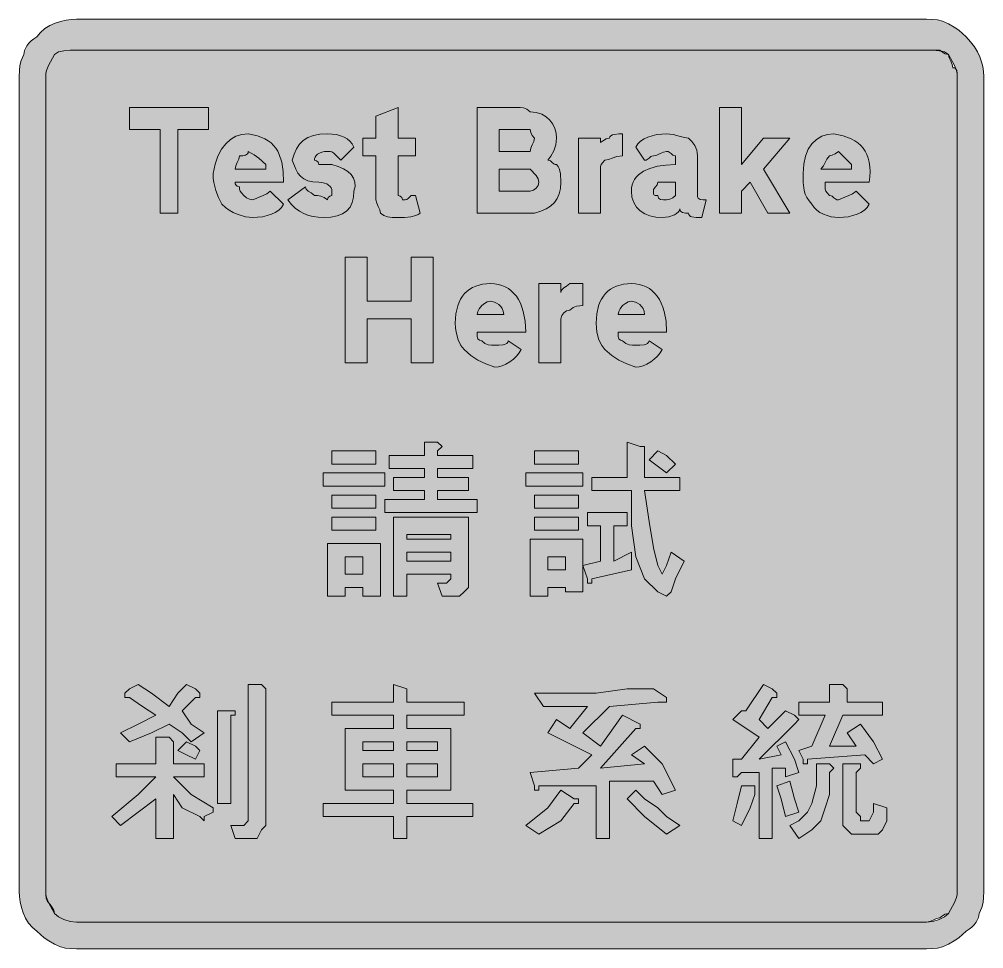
# Model space of a CAD drawing. Header units: metres. Extents: x 152 to 415, y 9 to 262.
import ezdxf

# ---------------------------------------------------------------- set-up
doc = ezdxf.new("R2010")
doc.units = ezdxf.units.M
doc.layers.add('FILL_BLACK_000000', color=7, linetype='Continuous', true_color=0x000000)
doc.layers.add('FILL_WHITE_FFFFFF', color=7, linetype='Continuous', true_color=0xffffff)

msp = doc.modelspace()

# ---------------------------------------------------------------- hatches: boundary and pattern name
at = {"layer": 'FILL_BLACK_000000', "true_color": 0x000000}
h = msp.add_hatch(color=7, dxfattribs=at)
h.dxf.hatch_style = 1
h.paths.add_polyline_path([(164.55, 9.03), (163.16, 9.39), (161.55, 10.08), (159.96, 10.98), (158.7, 11.88), (156.75, 13.68), (155.51, 14.69), (154.48, 15.87), (153.65, 17.2), (153, 18.63), (152.52, 20.11), (152.19, 21.61), (152.01, 23.08), (151.95, 24.48), (151.95, 246.48), (151.97, 248.09), (152.1, 249.48), (152.46, 250.87), (153.15, 252.48), (153.38, 253.57), (154.05, 254.88), (154.56, 255.55), (155.18, 256.19), (155.91, 256.78), (156.75, 257.28), (157.76, 258.52), (158.94, 259.55), (160.27, 260.38), (161.7, 261.03), (163.18, 261.51), (164.68, 261.84), (166.15, 262.02), (167.55, 262.08), (399.15, 262.08), (400.76, 262.06), (402.15, 261.93), (403.54, 261.57), (405.15, 260.88), (406.74, 259.98), (408, 259.08), (409.95, 257.28), (411.19, 255.93), (412.22, 254.58), (413.05, 253.23), (413.7, 251.88), (414.18, 250.53), (414.51, 249.18), (414.69, 247.83), (414.75, 246.48), (414.75, 24.48), (414.73, 22.87), (414.6, 21.48), (414.24, 20.09), (413.55, 18.48), (413.33, 17.39), (412.65, 16.08), (412.14, 15.41), (411.53, 14.77), (410.79, 14.18), (409.95, 13.68), (408, 11.88), (406.74, 10.98), (405.15, 10.08), (403.54, 9.39), (402.15, 9.03), (400.76, 8.9), (399.15, 8.88), (167.55, 8.88), (165.94, 8.9), (164.55, 9.03)])
h.paths.add_polyline_path([(400.93, 16.29), (402.6, 16.83), (404.04, 17.6), (405.15, 18.48), (406.8, 21.48), (407.34, 22.87), (407.5, 23.63), (407.55, 24.48), (407.55, 246.48), (407.5, 247.33), (407.34, 248.09), (406.8, 249.48), (405.15, 252.48), (404.65, 252.88), (404.04, 253.17), (402.6, 253.53), (400.93, 253.66), (399.15, 253.68), (167.55, 253.68), (165.77, 253.66), (164.1, 253.53), (162.66, 253.17), (162.05, 252.88), (161.55, 252.48), (159.9, 249.48), (159.36, 248.09), (159.2, 247.33), (159.15, 246.48), (159.15, 24.48), (159.2, 23.63), (159.36, 22.87), (159.9, 21.48), (161.55, 18.48), (162.66, 17.6), (164.1, 16.83), (165.77, 16.29), (167.55, 16.08), (399.15, 16.08), (400.93, 16.29)], flags=16)
h = msp.add_hatch(color=7, dxfattribs=at)
h.dxf.hatch_style = 1
h.paths.add_polyline_path([(195.15, 209.28), (190.35, 209.28), (190.35, 232.08), (181.95, 232.08), (181.95, 238.08), (203.55, 238.08), (203.55, 232.08), (195.15, 232.08), (195.15, 209.28)])
h = msp.add_hatch(color=7, dxfattribs=at)
h.dxf.hatch_style = 1
h.paths.add_polyline_path([(259.95, 229.68), (259.95, 224.88), (255.15, 224.88), (255.15, 215.28), (255.15, 214.08), (255.75, 213.93), (256.16, 213.57), (256.3, 213.28), (256.35, 212.88), (257.06, 212.9), (257.55, 213.03), (258.04, 213.39), (258.75, 214.08), (259.95, 214.08), (261.15, 209.28), (260.65, 208.88), (260.04, 208.59), (258.6, 208.23), (256.93, 208.1), (255.15, 208.08), (253.56, 208.1), (252.3, 208.23), (251.27, 208.59), (250.35, 209.28), (250.16, 210.18), (249.75, 211.08), (249.34, 211.98), (249.15, 212.88), (249.15, 224.88), (245.55, 224.88), (245.55, 229.68), (249.15, 229.68), (249.15, 235.68), (255.15, 238.08), (255.15, 229.68), (259.95, 229.68)])
h = msp.add_hatch(color=7, dxfattribs=at)
h.dxf.hatch_style = 1
h.paths.add_polyline_path([(288.45, 238.06), (289.35, 237.93), (290.25, 237.57), (291.15, 236.88), (292.84, 236.72), (294.3, 236.26), (295.54, 235.55), (296.55, 234.63), (297.34, 233.54), (297.9, 232.32), (298.24, 231.02), (298.35, 229.68), (298.14, 227.9), (297.6, 226.23), (296.83, 224.79), (295.95, 223.68), (296.35, 223.63), (296.66, 223.49), (297.15, 223.08), (297.64, 222.67), (297.95, 222.53), (298.35, 222.48), (298.75, 221.98), (299.04, 221.39), (299.4, 220.08), (299.55, 217.68), (299.44, 215.99), (299.1, 214.51), (298.54, 213.23), (297.75, 212.13), (296.74, 211.2), (295.5, 210.42), (294.04, 209.79), (292.35, 209.28), (291.15, 209.28), (289.95, 209.28), (288.75, 209.28), (276.75, 209.28), (276.75, 238.08), (287.55, 238.08), (288.45, 238.06)])
h.paths.add_polyline_path([(291.15, 232.08), (289.95, 232.08), (288.75, 232.08), (282.75, 232.08), (282.75, 226.08), (288.75, 226.08), (289.95, 226.08), (291.15, 226.08), (291.34, 226.98), (291.75, 227.88), (292.16, 228.78), (292.35, 229.68), (291.75, 230.43), (291.34, 231.2), (291.15, 232.08)], flags=16)
h.paths.add_polyline_path([(289.95, 215.28), (291.15, 215.28), (292.03, 215.49), (292.8, 216.03), (293.34, 216.8), (293.55, 217.68), (293.34, 218.58), (292.8, 219.48), (291.15, 221.28), (289.95, 221.28), (288.75, 221.28), (282.75, 221.28), (282.75, 215.28), (288.75, 215.28), (289.95, 215.28)], flags=16)
h = msp.add_hatch(color=7, dxfattribs=at)
h.dxf.hatch_style = 1
h.paths.add_polyline_path([(342.75, 238.08), (348.75, 238.08), (348.75, 222.48), (354.75, 229.68), (361.95, 229.68), (354.75, 221.28), (361.95, 209.28), (355.95, 209.28), (351.15, 217.68), (348.75, 215.28), (348.75, 209.28), (342.75, 209.28), (342.75, 238.08)])
h = msp.add_hatch(color=7, dxfattribs=at)
h.dxf.hatch_style = 1
h.paths.add_polyline_path([(210.8, 217.28), (210.94, 216.99), (211.35, 216.63), (211.95, 216.48), (211.97, 215.77), (212.1, 215.28), (212.46, 214.79), (213.15, 214.08), (213.9, 213.48), (214.67, 213.07), (215.55, 212.88), (218.4, 214.08), (219.43, 214.57), (220.35, 215.28), (223.95, 211.68), (223.39, 210.84), (222.64, 210.1), (221.71, 209.49), (220.65, 208.98), (219.47, 208.59), (218.21, 208.3), (216.9, 208.14), (215.55, 208.08), (214.6, 208.14), (213.56, 208.3), (211.35, 208.98), (210.23, 209.49), (209.14, 210.1), (208.1, 210.84), (207.15, 211.68), (206.27, 213.5), (205.5, 215.43), (204.96, 217.59), (204.8, 218.78), (204.75, 220.08), (205.31, 222.61), (206.08, 224.8), (207.05, 226.66), (208.2, 228.18), (209.52, 229.36), (210.99, 230.2), (212.61, 230.71), (214.35, 230.88), (216.83, 230.31), (218.89, 229.49), (219.77, 228.98), (220.55, 228.39), (221.24, 227.73), (221.85, 226.98), (222.37, 226.15), (222.81, 225.23), (223.46, 223.12), (223.83, 220.61), (223.95, 217.68), (210.75, 217.68), (210.8, 217.28)])
h.paths.add_polyline_path([(219.15, 222.48), (217.2, 224.28), (215.94, 225.18), (214.35, 226.08), (214.3, 225.68), (214.14, 225.39), (213.6, 225.03), (212.83, 224.9), (211.95, 224.88), (211.76, 223.98), (211.35, 223.08), (210.94, 222.18), (210.75, 221.28), (219.15, 221.28), (219.15, 222.48)], flags=16)
h = msp.add_hatch(color=7, dxfattribs=at)
h.dxf.hatch_style = 1
h.paths.add_polyline_path([(243.04, 213.59), (242.68, 212.13), (242.07, 210.89), (241.2, 209.88), (240.04, 209.09), (238.59, 208.53), (236.83, 208.19), (234.75, 208.08), (233.4, 208.14), (232.07, 208.32), (230.76, 208.65), (229.5, 209.13), (228.29, 209.78), (227.16, 210.61), (226.1, 211.64), (225.15, 212.88), (229.95, 216.48), (230, 216.08), (230.16, 215.77), (230.7, 215.28), (231.47, 214.79), (232.35, 214.08), (233.25, 214.06), (234.15, 213.93), (235.05, 213.57), (235.95, 212.88), (236, 213.28), (236.14, 213.57), (236.55, 213.93), (237.15, 214.08), (237.15, 215.28), (237.09, 215.73), (236.93, 216.16), (236.64, 216.57), (236.25, 216.93), (235.74, 217.24), (235.13, 217.47), (234.39, 217.63), (233.55, 217.68), (231.91, 217.79), (230.57, 218.11), (229.48, 218.63), (228.6, 219.33), (227.89, 220.2), (227.31, 221.22), (226.35, 223.68), (226.86, 225.37), (227.51, 226.83), (228.33, 228.07), (229.35, 229.08), (230.59, 229.87), (232.09, 230.43), (233.86, 230.77), (235.95, 230.88), (237.24, 230.82), (238.43, 230.65), (239.49, 230.37), (240.45, 229.98), (241.29, 229.47), (242.03, 228.85), (242.64, 228.12), (243.15, 227.28), (239.55, 223.68), (238.35, 224.88), (237.64, 225.57), (237.15, 225.93), (236.66, 226.06), (235.95, 226.08), (235.11, 226.03), (234.38, 225.87), (233.76, 225.64), (233.25, 225.33), (232.86, 224.97), (232.58, 224.56), (232.41, 224.13), (232.35, 223.68), (232.95, 223.53), (233.36, 223.17), (233.5, 222.88), (233.55, 222.48), (237.15, 222.48), (238.84, 221.97), (240.28, 221.35), (241.47, 220.62), (242.4, 219.78), (243.04, 218.82), (243.39, 217.75), (243.43, 216.57), (243.15, 215.28), (243.04, 213.59)])
h = msp.add_hatch(color=7, dxfattribs=at)
h.dxf.hatch_style = 1
h.paths.add_polyline_path([(304.35, 229.68), (310.35, 229.68), (310.35, 228.48), (311.1, 229.08), (311.87, 229.49), (312.75, 229.68), (312.86, 230.08), (313.14, 230.37), (313.57, 230.59), (314.1, 230.73), (315.28, 230.86), (316.35, 230.88), (316.35, 224.88), (314.76, 224.69), (313.5, 224.28), (312.47, 223.87), (311.55, 223.68), (310.86, 222.97), (310.5, 222.48), (310.37, 221.99), (310.35, 221.28), (310.35, 209.28), (304.35, 209.28), (304.35, 229.68)])
h = msp.add_hatch(color=7, dxfattribs=at)
h.dxf.hatch_style = 1
h.paths.add_polyline_path([(336.38, 208.1), (335.25, 208.23), (334.86, 208.37), (334.58, 208.59), (334.41, 208.88), (334.35, 209.28), (333.47, 209.3), (332.7, 209.43), (332.16, 209.79), (332, 210.08), (331.95, 210.48), (331.84, 210.03), (331.54, 209.6), (331.06, 209.19), (330.45, 208.83), (328.91, 208.29), (328.05, 208.13), (327.15, 208.08), (325.41, 208.19), (323.81, 208.53), (322.38, 209.09), (321.15, 209.88), (320.14, 210.89), (319.39, 212.13), (318.91, 213.59), (318.75, 215.28), (318.81, 216.15), (318.97, 216.97), (319.24, 217.73), (319.61, 218.43), (320.08, 219.08), (320.65, 219.67), (322.05, 220.68), (323.79, 221.47), (325.84, 222.03), (328.17, 222.37), (330.75, 222.48), (330.75, 223.68), (330.75, 224.88), (330.35, 224.93), (330.04, 225.07), (329.55, 225.48), (329.06, 225.89), (328.75, 226.03), (328.35, 226.08), (327.45, 225.89), (326.55, 225.48), (325.65, 225.07), (324.75, 224.88), (324.35, 224.83), (324.04, 224.69), (323.55, 224.28), (323.06, 223.87), (322.75, 223.73), (322.35, 223.68), (319.95, 227.28), (320.51, 228.12), (321.26, 228.85), (322.19, 229.47), (323.25, 229.98), (324.43, 230.37), (325.69, 230.65), (327, 230.82), (328.35, 230.88), (330.13, 230.69), (331.8, 230.28), (333.24, 229.87), (334.35, 229.68), (335.23, 228.76), (336, 227.73), (336.54, 226.47), (336.7, 225.73), (336.75, 224.88), (336.75, 214.08), (336.8, 213.68), (336.96, 213.39), (337.5, 213.03), (338.27, 212.9), (339.15, 212.88), (337.95, 208.08), (336.38, 208.1)])
h.paths.add_polyline_path([(324.9, 214.23), (325.26, 214.1), (325.95, 214.08), (326, 213.68), (326.16, 213.39), (326.7, 213.03), (327.47, 212.9), (328.35, 212.88), (329.23, 213.07), (330, 213.48), (330.75, 214.08), (330.75, 217.68), (325.95, 217.68), (325.9, 217.28), (325.76, 216.97), (325.35, 216.48), (324.94, 215.99), (324.8, 215.68), (324.75, 215.28), (324.77, 214.59), (324.9, 214.23)], flags=16)
h = msp.add_hatch(color=7, dxfattribs=at)
h.dxf.hatch_style = 1
h.paths.add_polyline_path([(371.55, 216.48), (371.57, 215.77), (371.7, 215.28), (372.06, 214.79), (372.75, 214.08), (373.15, 214.03), (373.46, 213.89), (373.95, 213.48), (374.44, 213.07), (374.75, 212.93), (375.15, 212.88), (378, 214.08), (379.03, 214.57), (379.95, 215.28), (383.55, 211.68), (382.99, 210.84), (382.24, 210.1), (381.31, 209.49), (380.25, 208.98), (379.07, 208.59), (377.81, 208.3), (376.5, 208.14), (375.15, 208.08), (374.2, 208.14), (373.18, 208.3), (372.13, 208.59), (371.1, 208.98), (370.12, 209.49), (369.24, 210.1), (368.51, 210.84), (367.95, 211.68), (367.16, 212.58), (366.56, 213.5), (366.14, 214.44), (365.85, 215.43), (365.59, 217.59), (365.55, 220.08), (365.71, 222.61), (366.19, 224.8), (366.94, 226.66), (367.95, 228.18), (369.18, 229.36), (370.61, 230.2), (372.21, 230.71), (373.95, 230.88), (376.48, 230.31), (378.66, 229.49), (379.61, 228.98), (380.47, 228.39), (381.23, 227.73), (381.9, 226.98), (382.47, 226.15), (382.94, 225.23), (383.31, 224.22), (383.57, 223.12), (383.73, 221.91), (383.78, 220.61), (383.72, 219.2), (383.55, 217.68), (371.55, 217.68), (371.55, 216.48)])
h.paths.add_polyline_path([(378.75, 222.48), (375.15, 226.08), (374.27, 225.39), (373.5, 225.03), (372.75, 224.88), (372.04, 223.98), (371.55, 223.08), (371.06, 222.18), (370.35, 221.28), (378.75, 221.28), (378.75, 222.48)], flags=16)
h = msp.add_hatch(color=7, dxfattribs=at)
h.dxf.hatch_style = 1
h.paths.add_polyline_path([(252.75, 185.28), (258.75, 185.28), (258.75, 197.28), (264.75, 197.28), (264.75, 168.48), (258.75, 168.48), (258.75, 180.48), (252.75, 180.48), (246.75, 180.48), (246.75, 168.48), (240.75, 168.48), (240.75, 197.28), (246.75, 197.28), (246.75, 185.28), (252.75, 185.28)])
h = msp.add_hatch(color=7, dxfattribs=at)
h.dxf.hatch_style = 1
h.paths.add_polyline_path([(276.75, 175.68), (276.8, 175.28), (276.94, 174.99), (277.35, 174.63), (277.95, 174.48), (278.85, 173.79), (279.75, 173.43), (280.65, 173.3), (281.55, 173.28), (282.62, 173.3), (283.8, 173.43), (284.33, 173.57), (284.76, 173.79), (285.04, 174.08), (285.15, 174.48), (288.75, 172.08), (288.19, 171.18), (287.46, 170.32), (286.58, 169.51), (285.6, 168.78), (284.57, 168.17), (283.52, 167.69), (282.5, 167.39), (281.55, 167.28), (279.06, 168.2), (276.9, 169.23), (274.97, 170.49), (273.15, 172.08), (272.27, 173.2), (271.5, 174.78), (270.96, 176.8), (270.8, 177.99), (270.75, 179.28), (270.92, 181.81), (271.41, 184), (271.77, 184.98), (272.21, 185.86), (272.72, 186.66), (273.3, 187.38), (273.95, 188.01), (274.68, 188.56), (275.46, 189.03), (276.32, 189.4), (278.21, 189.91), (280.35, 190.08), (281.45, 190.02), (282.49, 189.86), (283.46, 189.58), (284.38, 189.2), (285.24, 188.71), (286.02, 188.12), (286.75, 187.42), (287.4, 186.63), (287.98, 185.74), (288.49, 184.75), (288.93, 183.66), (289.29, 182.49), (289.78, 179.86), (289.95, 176.88), (276.75, 176.88), (276.75, 175.68)])
h.paths.add_polyline_path([(283.84, 182.52), (283.56, 183.25), (283.13, 183.87), (282.6, 184.38), (282.02, 184.77), (281.42, 185.05), (280.35, 185.28), (279.47, 185.09), (278.7, 184.68), (277.95, 184.08), (277.26, 183.2), (276.9, 182.43), (276.75, 181.68), (283.95, 181.68), (283.84, 182.52)], flags=16)
h = msp.add_hatch(color=7, dxfattribs=at)
h.dxf.hatch_style = 1
h.paths.add_polyline_path([(293.55, 190.08), (299.55, 190.08), (299.55, 187.68), (299.6, 188.08), (299.76, 188.39), (300.3, 188.88), (301.07, 189.37), (301.95, 190.08), (305.55, 190.08), (305.55, 184.08), (304.65, 184.06), (303.75, 183.93), (302.85, 183.57), (301.95, 182.88), (301.07, 182.67), (300.3, 182.13), (299.76, 181.36), (299.55, 180.48), (299.55, 168.48), (293.55, 168.48), (293.55, 190.08)])
h = msp.add_hatch(color=7, dxfattribs=at)
h.dxf.hatch_style = 1
h.paths.add_polyline_path([(315.15, 175.68), (315.2, 175.28), (315.34, 174.99), (315.75, 174.63), (316.35, 174.48), (317.25, 173.79), (318.15, 173.43), (319.05, 173.3), (319.95, 173.28), (321.02, 173.3), (322.2, 173.43), (322.73, 173.57), (323.16, 173.79), (323.44, 174.08), (323.55, 174.48), (327.15, 172.08), (326.59, 171.18), (325.86, 170.32), (324.98, 169.51), (324, 168.78), (322.97, 168.17), (321.92, 167.69), (320.9, 167.39), (319.95, 167.28), (317.46, 168.2), (315.3, 169.23), (313.37, 170.49), (311.55, 172.08), (310.67, 173.2), (309.9, 174.78), (309.36, 176.8), (309.2, 177.99), (309.15, 179.28), (309.32, 181.81), (309.81, 184), (310.17, 184.98), (310.61, 185.86), (311.12, 186.66), (311.7, 187.38), (312.35, 188.01), (313.08, 188.56), (313.86, 189.03), (314.72, 189.4), (316.61, 189.91), (318.75, 190.08), (319.85, 190.02), (320.89, 189.86), (321.86, 189.58), (322.78, 189.2), (323.64, 188.71), (324.42, 188.12), (325.15, 187.42), (325.8, 186.63), (326.38, 185.74), (326.89, 184.75), (327.33, 183.66), (327.69, 182.49), (328.18, 179.86), (328.35, 176.88), (315.15, 176.88), (315.15, 175.68)])
h.paths.add_polyline_path([(322.24, 182.52), (321.96, 183.25), (321.53, 183.87), (321, 184.38), (320.42, 184.77), (319.82, 185.05), (318.75, 185.28), (317.87, 185.09), (317.1, 184.68), (316.35, 184.08), (315.66, 183.2), (315.3, 182.43), (315.15, 181.68), (322.35, 181.68), (322.24, 182.52)], flags=16)
h = msp.add_hatch(color=7, dxfattribs=at)
h.dxf.hatch_style = 1
h.paths.add_polyline_path([(252.75, 143.28), (262.35, 143.28), (262.35, 146.88), (265.95, 146.88), (267.15, 145.68), (265.95, 144.48), (265.95, 143.28), (275.55, 143.28), (275.55, 139.68), (265.95, 139.68), (265.95, 137.28), (274.35, 137.28), (274.35, 133.68), (265.95, 133.68), (265.95, 131.28), (276.75, 131.28), (276.75, 127.68), (251.55, 127.68), (251.55, 131.28), (262.35, 131.28), (262.35, 133.68), (253.95, 133.68), (253.95, 137.28), (262.35, 137.28), (262.35, 139.68), (252.75, 139.68), (252.75, 143.28)])
h = msp.add_hatch(color=7, dxfattribs=at)
h.dxf.hatch_style = 1
h.paths.add_polyline_path([(317.55, 137.28), (317.55, 146.88), (321.15, 145.68), (322.35, 145.68), (322.35, 144.48), (322.35, 143.28), (322.35, 137.28), (331.95, 137.28), (331.95, 133.68), (322.35, 133.68), (323.55, 125.28), (324.75, 118.08), (325.95, 113.28), (327.15, 110.88), (328.35, 113.28), (329.55, 116.88), (333.15, 114.48), (330.75, 109.68), (329.55, 106.08), (328.35, 104.88), (325.95, 106.08), (322.35, 109.68), (319.95, 115.68), (318.75, 124.08), (318.75, 133.68), (307.95, 133.68), (307.95, 137.28), (317.55, 137.28)])
h = msp.add_hatch(color=7, dxfattribs=at)
h.dxf.hatch_style = 1
h.paths.add_polyline_path([(249.15, 144.48), (249.15, 140.88), (237.15, 140.88), (237.15, 144.48), (249.15, 144.48)])
h = msp.add_hatch(color=7, dxfattribs=at)
h.dxf.hatch_style = 1
h.paths.add_polyline_path([(304.35, 144.48), (304.35, 140.88), (292.35, 140.88), (292.35, 144.48), (304.35, 144.48)])
h = msp.add_hatch(color=7, dxfattribs=at)
h.dxf.hatch_style = 1
h.paths.add_polyline_path([(328.35, 143.28), (330.75, 140.88), (328.35, 138.48), (323.55, 142.08), (325.95, 144.48), (328.35, 143.28)])
h = msp.add_hatch(color=7, dxfattribs=at)
h.dxf.hatch_style = 1
h.paths.add_polyline_path([(251.55, 138.48), (251.55, 134.88), (234.75, 134.88), (234.75, 138.48), (251.55, 138.48)])
h = msp.add_hatch(color=7, dxfattribs=at)
h.dxf.hatch_style = 1
h.paths.add_polyline_path([(305.55, 138.48), (305.55, 134.88), (289.95, 134.88), (289.95, 138.48), (305.55, 138.48)])
h = msp.add_hatch(color=7, dxfattribs=at)
h.dxf.hatch_style = 1
h.paths.add_polyline_path([(249.15, 132.48), (249.15, 128.88), (237.15, 128.88), (237.15, 132.48), (249.15, 132.48)])
h = msp.add_hatch(color=7, dxfattribs=at)
h.dxf.hatch_style = 1
h.paths.add_polyline_path([(304.35, 132.48), (304.35, 128.88), (292.35, 128.88), (292.35, 132.48), (304.35, 132.48)])
h = msp.add_hatch(color=7, dxfattribs=at)
h.dxf.hatch_style = 1
h.paths.add_polyline_path([(249.15, 126.48), (249.15, 122.88), (237.15, 122.88), (237.15, 126.48), (249.15, 126.48)])
h = msp.add_hatch(color=7, dxfattribs=at)
h.dxf.hatch_style = 1
h.paths.add_polyline_path([(274.35, 109.68), (274.35, 107.28), (273.15, 106.08), (271.95, 104.88), (269.55, 104.88), (267.15, 104.88), (265.95, 108.48), (268.35, 108.48), (269.55, 109.68), (269.55, 110.88), (257.55, 110.88), (257.55, 104.88), (253.95, 104.88), (253.95, 126.48), (274.35, 126.48), (274.35, 109.68)])
h.paths.add_polyline_path([(257.55, 121.68), (257.55, 120.48), (269.55, 120.48), (269.55, 121.68), (257.55, 121.68)], flags=16)
h.paths.add_polyline_path([(269.55, 116.88), (257.55, 116.88), (257.55, 114.48), (269.55, 114.48), (269.55, 116.88)], flags=16)
h = msp.add_hatch(color=7, dxfattribs=at)
h.dxf.hatch_style = 1
h.paths.add_polyline_path([(304.35, 126.48), (304.35, 122.88), (292.35, 122.88), (292.35, 126.48), (304.35, 126.48)])
h = msp.add_hatch(color=7, dxfattribs=at)
h.dxf.hatch_style = 1
h.paths.add_polyline_path([(306.75, 127.68), (317.55, 127.68), (317.55, 124.08), (313.95, 124.08), (313.95, 114.48), (318.75, 116.88), (318.75, 112.08), (307.95, 109.68), (307.95, 108.48), (306.75, 108.48), (306.75, 109.68), (305.55, 113.28), (310.35, 114.48), (310.35, 124.08), (306.75, 124.08), (306.75, 127.68)])
h = msp.add_hatch(color=7, dxfattribs=at)
h.dxf.hatch_style = 1
h.paths.add_polyline_path([(250.35, 119.28), (250.35, 104.88), (245.55, 104.88), (245.55, 107.28), (240.75, 107.28), (240.75, 104.88), (235.95, 104.88), (235.95, 119.28), (250.35, 119.28)])
h.paths.add_polyline_path([(245.55, 115.68), (240.75, 115.68), (240.75, 110.88), (245.55, 110.88), (245.55, 115.68)], flags=16)
h = msp.add_hatch(color=7, dxfattribs=at)
h.dxf.hatch_style = 1
h.paths.add_polyline_path([(305.55, 120.48), (305.55, 106.08), (300.75, 106.08), (300.75, 107.28), (295.95, 107.28), (295.95, 104.88), (291.15, 104.88), (291.15, 120.48), (305.55, 120.48)])
h.paths.add_polyline_path([(300.75, 115.68), (295.95, 115.68), (295.95, 112.08), (300.75, 112.08), (300.75, 115.68)], flags=16)
h = msp.add_hatch(color=7, dxfattribs=at)
h.dxf.hatch_style = 1
h.paths.add_polyline_path([(184.35, 70.08), (189.15, 72.48), (185.55, 74.88), (181.95, 77.28), (180.75, 77.28), (180.75, 78.48), (181.95, 79.68), (184.35, 80.88), (187.95, 78.48), (192.75, 74.88), (195.15, 78.48), (197.55, 80.88), (199.95, 79.68), (201.15, 78.48), (201.15, 77.28), (199.95, 77.28), (196.35, 73.68), (198.75, 70.08), (202.35, 67.68), (198.75, 65.28), (196.35, 67.68), (192.75, 70.08), (187.95, 67.68), (181.95, 65.28), (179.55, 67.68), (184.35, 70.08)])
h = msp.add_hatch(color=7, dxfattribs=at)
h.dxf.hatch_style = 1
h.paths.add_polyline_path([(217.95, 80.88), (219.15, 79.68), (219.15, 78.48), (219.15, 44.88), (219.15, 42.48), (217.95, 41.28), (216.75, 38.88), (214.35, 38.88), (210.75, 38.88), (209.55, 42.48), (211.95, 42.48), (213.15, 42.48), (214.35, 43.68), (214.35, 44.88), (214.35, 46.08), (214.35, 80.88), (217.95, 80.88)])
h = msp.add_hatch(color=7, dxfattribs=at)
h.dxf.hatch_style = 1
h.paths.add_polyline_path([(257.55, 76.08), (273.15, 76.08), (273.15, 72.48), (257.55, 72.48), (257.55, 68.88), (269.55, 68.88), (269.55, 52.08), (257.55, 52.08), (257.55, 48.48), (275.55, 48.48), (275.55, 44.88), (257.55, 44.88), (257.55, 38.88), (253.95, 38.88), (253.95, 44.88), (234.75, 44.88), (234.75, 48.48), (253.95, 48.48), (253.95, 52.08), (240.75, 52.08), (240.75, 68.88), (253.95, 68.88), (253.95, 72.48), (237.15, 72.48), (237.15, 76.08), (253.95, 76.08), (253.95, 80.88), (257.55, 79.68), (257.55, 78.48), (257.55, 76.08)])
h.paths.add_polyline_path([(253.95, 62.88), (253.95, 65.28), (245.55, 65.28), (245.55, 62.88), (253.95, 62.88)], flags=16)
h.paths.add_polyline_path([(245.55, 55.68), (253.95, 55.68), (253.95, 59.28), (245.55, 59.28), (245.55, 55.68)], flags=16)
h.paths.add_polyline_path([(257.55, 65.28), (257.55, 62.88), (265.95, 62.88), (265.95, 65.28), (257.55, 65.28)], flags=16)
h.paths.add_polyline_path([(265.95, 59.28), (257.55, 59.28), (257.55, 55.68), (265.95, 55.68), (265.95, 59.28)], flags=16)
h = msp.add_hatch(color=7, dxfattribs=at)
h.dxf.hatch_style = 1
h.paths.add_polyline_path([(300.75, 78.48), (309.15, 78.48), (317.55, 79.68), (324.75, 79.68), (328.35, 77.28), (328.35, 76.08), (327.15, 76.08), (325.95, 76.08), (312.75, 74.88), (305.55, 67.68), (310.35, 64.08), (316.35, 72.48), (321.15, 70.08), (321.15, 68.88), (319.95, 68.88), (310.35, 58.08), (322.35, 59.28), (318.75, 61.68), (322.35, 64.08), (327.15, 59.28), (330.75, 52.08), (327.15, 50.88), (324.75, 54.48), (312.75, 54.48), (312.75, 38.88), (309.15, 38.88), (309.15, 53.28), (293.55, 53.28), (293.55, 52.08), (292.35, 52.08), (292.35, 53.28), (291.15, 56.88), (304.35, 58.08), (307.95, 61.68), (295.95, 67.68), (298.35, 71.28), (301.95, 68.88), (306.75, 74.88), (294.75, 74.88), (292.35, 78.48), (300.75, 78.48)])
h = msp.add_hatch(color=7, dxfattribs=at)
h.dxf.hatch_style = 1
h.paths.add_polyline_path([(358.35, 78.48), (358.35, 77.28), (357.15, 77.28), (353.55, 71.28), (355.95, 68.88), (360.75, 73.68), (363.15, 72.48), (364.35, 71.28), (363.15, 70.08), (353.55, 60.48), (359.55, 61.68), (358.35, 64.08), (360.75, 65.28), (363.15, 60.48), (364.35, 56.88), (360.75, 55.68), (360.75, 58.08), (357.15, 58.08), (357.15, 38.88), (353.55, 38.88), (353.55, 56.88), (348.75, 56.88), (347.55, 55.68), (346.35, 55.68), (346.35, 58.08), (346.35, 60.48), (348.75, 60.48), (353.55, 66.48), (346.35, 71.28), (348.75, 73.68), (349.95, 73.68), (354.75, 80.88), (357.15, 79.68), (358.35, 78.48)])
h = msp.add_hatch(color=7, dxfattribs=at)
h.dxf.hatch_style = 1
h.paths.add_polyline_path([(376.35, 80.88), (377.55, 79.68), (377.55, 76.08), (387.15, 76.08), (387.15, 72.48), (376.35, 72.48), (372.75, 64.08), (379.95, 64.08), (377.55, 67.68), (381.15, 70.08), (384.75, 65.28), (387.15, 60.48), (384.75, 59.28), (382.35, 61.68), (366.75, 60.48), (366.75, 59.28), (365.55, 59.28), (365.55, 60.48), (364.35, 62.88), (367.95, 64.08), (371.55, 72.48), (364.35, 72.48), (364.35, 76.08), (372.75, 76.08), (372.75, 80.88), (376.35, 80.88)])
h = msp.add_hatch(color=7, dxfattribs=at)
h.dxf.hatch_style = 1
h.paths.add_polyline_path([(205.95, 73.68), (209.55, 73.68), (210.75, 73.68), (210.75, 72.48), (209.55, 72.48), (209.55, 48.48), (205.95, 48.48), (205.95, 73.68)])
h = msp.add_hatch(color=7, dxfattribs=at)
h.dxf.hatch_style = 1
h.paths.add_polyline_path([(193.95, 55.68), (198.75, 50.88), (204.75, 47.28), (204.75, 46.08), (202.35, 44.88), (202.35, 43.68), (201.15, 44.88), (196.35, 47.28), (193.95, 50.88), (193.95, 38.88), (189.15, 38.88), (189.15, 49.68), (184.35, 46.08), (179.55, 42.48), (177.15, 44.88), (184.35, 50.88), (189.15, 55.68), (178.35, 55.68), (178.35, 59.28), (189.15, 59.28), (189.15, 66.48), (192.75, 66.48), (193.95, 65.28), (193.95, 64.08), (193.95, 59.28), (202.35, 59.28), (202.35, 55.68), (193.95, 55.68)])
h = msp.add_hatch(color=7, dxfattribs=at)
h.dxf.hatch_style = 1
h.paths.add_polyline_path([(197.55, 61.68), (195.15, 62.88), (197.55, 65.28), (199.95, 64.08), (201.15, 62.88), (199.95, 60.48), (197.55, 61.68)])
h = msp.add_hatch(color=7, dxfattribs=at)
h.dxf.hatch_style = 1
h.paths.add_polyline_path([(372.75, 59.28), (373.95, 58.08), (372.75, 56.88), (372.75, 50.88), (371.55, 47.28), (370.35, 43.68), (367.95, 41.28), (364.35, 38.88), (361.95, 42.48), (364.35, 43.68), (366.75, 46.08), (367.95, 48.48), (369.15, 53.28), (369.15, 59.28), (372.75, 59.28)])
h = msp.add_hatch(color=7, dxfattribs=at)
h.dxf.hatch_style = 1
h.paths.add_polyline_path([(379.95, 59.28), (381.15, 59.28), (381.15, 58.08), (379.95, 56.88), (379.95, 46.08), (381.15, 44.88), (381.15, 43.68), (382.35, 43.68), (383.55, 43.68), (384.75, 46.08), (384.75, 48.48), (388.35, 47.28), (388.35, 43.68), (387.15, 41.28), (385.95, 40.08), (384.75, 40.08), (379.95, 40.08), (378.75, 40.08), (377.55, 41.28), (376.35, 42.48), (376.35, 44.88), (376.35, 59.28), (379.95, 59.28)])
h = msp.add_hatch(color=7, dxfattribs=at)
h.dxf.hatch_style = 1
h.paths.add_polyline_path([(352.35, 53.28), (352.35, 52.08), (352.35, 50.88), (351.15, 47.28), (348.75, 42.48), (346.35, 43.68), (347.55, 48.48), (348.75, 53.28), (351.15, 53.28), (352.35, 53.28)])
h = msp.add_hatch(color=7, dxfattribs=at)
h.dxf.hatch_style = 1
h.paths.add_polyline_path([(363.15, 49.68), (364.35, 46.08), (360.75, 44.88), (359.55, 49.68), (358.35, 53.28), (361.95, 54.48), (363.15, 49.68)])
h = msp.add_hatch(color=7, dxfattribs=at)
h.dxf.hatch_style = 1
h.paths.add_polyline_path([(295.95, 47.28), (299.55, 52.08), (303.15, 49.68), (304.35, 49.68), (304.35, 48.48), (303.15, 48.48), (299.55, 43.68), (293.55, 40.08), (289.95, 42.48), (295.95, 47.28)])
h = msp.add_hatch(color=7, dxfattribs=at)
h.dxf.hatch_style = 1
h.paths.add_polyline_path([(322.35, 49.68), (325.95, 47.28), (328.35, 44.88), (331.95, 42.48), (328.35, 40.08), (322.35, 44.88), (317.55, 49.68), (319.95, 52.08), (322.35, 49.68)])
at = {"layer": 'FILL_WHITE_FFFFFF', "true_color": 0xffffff}
h = msp.add_hatch(color=7, dxfattribs=at)
h.dxf.hatch_style = 1
h.paths.add_polyline_path([(399.15, 253.68), (402.75, 253.68), (403.5, 253.08), (404.27, 252.67), (405.15, 252.48), (405.34, 251.58), (405.75, 250.68), (406.16, 249.78), (406.35, 248.88), (406.75, 248.83), (407.04, 248.67), (407.4, 248.13), (407.53, 247.36), (407.55, 246.48), (407.55, 24.48), (407.5, 23.63), (407.34, 22.87), (406.8, 21.48), (405.15, 18.48), (404.27, 18.29), (403.5, 17.88), (402.75, 17.28), (401.85, 17.09), (400.95, 16.68), (400.05, 16.27), (399.15, 16.08), (167.55, 16.08), (165.77, 16.29), (164.1, 16.83), (162.66, 17.6), (161.55, 18.48), (161.36, 19.36), (160.95, 20.13), (160.35, 20.88), (159.66, 21.78), (159.3, 22.68), (159.17, 23.58), (159.15, 24.48), (159.15, 246.48), (159.2, 247.33), (159.36, 248.09), (159.9, 249.48), (161.55, 252.48), (162.05, 252.88), (162.66, 253.17), (164.1, 253.53), (165.77, 253.66), (167.55, 253.68), (399.15, 253.68)])

# ---------------------------------------------------------------- linework, layer by layer
at = {"layer": 'FILL_BLACK_000000', "lineweight": 0, "true_color": 0x000000}
for points in [[(164.55, 9.03), (163.16, 9.39), (161.55, 10.08), (159.96, 10.98), (158.7, 11.88), (156.75, 13.68), (155.51, 14.69), (154.48, 15.87), (153.65, 17.2), (153, 18.63), (152.52, 20.11), (152.19, 21.61), (152.01, 23.08), (151.95, 24.48), (151.95, 246.48), (151.97, 248.09), (152.1, 249.48), (152.46, 250.87), (153.15, 252.48), (153.38, 253.57), (154.05, 254.88), (154.56, 255.55), (155.18, 256.19), (155.91, 256.78), (156.75, 257.28), (157.76, 258.52), (158.94, 259.55), (160.27, 260.38), (161.7, 261.03), (163.18, 261.51), (164.68, 261.84), (166.15, 262.02), (167.55, 262.08), (399.15, 262.08), (400.76, 262.06), (402.15, 261.93), (403.54, 261.57), (405.15, 260.88), (406.74, 259.98), (408, 259.08), (409.95, 257.28), (411.19, 255.93), (412.22, 254.58), (413.05, 253.23), (413.7, 251.88), (414.18, 250.53), (414.51, 249.18), (414.69, 247.83), (414.75, 246.48), (414.75, 24.48), (414.73, 22.87), (414.6, 21.48), (414.24, 20.09), (413.55, 18.48), (413.33, 17.39), (412.65, 16.08), (412.14, 15.41), (411.53, 14.77), (410.79, 14.18), (409.95, 13.68), (408, 11.88), (406.74, 10.98), (405.15, 10.08), (403.54, 9.39), (402.15, 9.03), (400.76, 8.9), (399.15, 8.88), (167.55, 8.88), (165.94, 8.9)], [(400.93, 16.29), (402.6, 16.83), (404.04, 17.6), (405.15, 18.48), (406.8, 21.48), (407.34, 22.87), (407.5, 23.63), (407.55, 24.48), (407.55, 246.48), (407.5, 247.33), (407.34, 248.09), (406.8, 249.48), (405.15, 252.48), (404.65, 252.88), (404.04, 253.17), (402.6, 253.53), (400.93, 253.66), (399.15, 253.68), (167.55, 253.68), (165.77, 253.66), (164.1, 253.53), (162.66, 253.17), (162.05, 252.88), (161.55, 252.48), (159.9, 249.48), (159.36, 248.09), (159.2, 247.33), (159.15, 246.48), (159.15, 24.48), (159.2, 23.63), (159.36, 22.87), (159.9, 21.48), (161.55, 18.48), (162.66, 17.6), (164.1, 16.83), (165.77, 16.29), (167.55, 16.08), (399.15, 16.08)], [(195.15, 209.28), (190.35, 209.28), (190.35, 232.08), (181.95, 232.08), (181.95, 238.08), (203.55, 238.08), (203.55, 232.08), (195.15, 232.08)], [(259.95, 229.68), (259.95, 224.88), (255.15, 224.88), (255.15, 215.28), (255.15, 214.08), (255.75, 213.93), (256.16, 213.57), (256.3, 213.28), (256.35, 212.88), (257.06, 212.9), (257.55, 213.03), (258.04, 213.39), (258.75, 214.08), (259.95, 214.08), (261.15, 209.28), (260.65, 208.88), (260.04, 208.59), (258.6, 208.23), (256.93, 208.1), (255.15, 208.08), (253.56, 208.1), (252.3, 208.23), (251.27, 208.59), (250.35, 209.28), (250.16, 210.18), (249.75, 211.08), (249.34, 211.98), (249.15, 212.88), (249.15, 224.88), (245.55, 224.88), (245.55, 229.68), (249.15, 229.68), (249.15, 235.68), (255.15, 238.08), (255.15, 229.68)], [(288.45, 238.06), (289.35, 237.93), (290.25, 237.57), (291.15, 236.88), (292.84, 236.72), (294.3, 236.26), (295.54, 235.55), (296.55, 234.63), (297.34, 233.54), (297.9, 232.32), (298.24, 231.02), (298.35, 229.68), (298.14, 227.9), (297.6, 226.23), (296.83, 224.79), (295.95, 223.68), (296.35, 223.63), (296.66, 223.49), (297.15, 223.08), (297.64, 222.67), (297.95, 222.53), (298.35, 222.48), (298.75, 221.98), (299.04, 221.39), (299.4, 220.08), (299.55, 217.68), (299.44, 215.99), (299.1, 214.51), (298.54, 213.23), (297.75, 212.13), (296.74, 211.2), (295.5, 210.42), (294.04, 209.79), (292.35, 209.28), (291.15, 209.28), (289.95, 209.28), (288.75, 209.28), (276.75, 209.28), (276.75, 238.08), (287.55, 238.08)], [(342.75, 238.08), (348.75, 238.08), (348.75, 222.48), (354.75, 229.68), (361.95, 229.68), (354.75, 221.28), (361.95, 209.28), (355.95, 209.28), (351.15, 217.68), (348.75, 215.28), (348.75, 209.28), (342.75, 209.28)], [(291.15, 232.08), (289.95, 232.08), (288.75, 232.08), (282.75, 232.08), (282.75, 226.08), (288.75, 226.08), (289.95, 226.08), (291.15, 226.08), (291.34, 226.98), (291.75, 227.88), (292.16, 228.78), (292.35, 229.68), (291.75, 230.43), (291.34, 231.2)], [(210.8, 217.28), (210.94, 216.99), (211.35, 216.63), (211.95, 216.48), (211.97, 215.77), (212.1, 215.28), (212.46, 214.79), (213.15, 214.08), (213.9, 213.48), (214.67, 213.07), (215.55, 212.88), (218.4, 214.08), (219.43, 214.57), (220.35, 215.28), (223.95, 211.68), (223.39, 210.84), (222.64, 210.1), (221.71, 209.49), (220.65, 208.98), (219.47, 208.59), (218.21, 208.3), (216.9, 208.14), (215.55, 208.08), (214.6, 208.14), (213.56, 208.3), (211.35, 208.98), (210.23, 209.49), (209.14, 210.1), (208.1, 210.84), (207.15, 211.68), (206.27, 213.5), (205.5, 215.43), (204.96, 217.59), (204.8, 218.78), (204.75, 220.08), (205.31, 222.61), (206.08, 224.8), (207.05, 226.66), (208.2, 228.18), (209.52, 229.36), (210.99, 230.2), (212.61, 230.71), (214.35, 230.88), (216.83, 230.31), (218.89, 229.49), (219.77, 228.98), (220.55, 228.39), (221.24, 227.73), (221.85, 226.98), (222.37, 226.15), (222.81, 225.23), (223.46, 223.12), (223.83, 220.61), (223.95, 217.68), (210.75, 217.68)], [(243.04, 213.59), (242.68, 212.13), (242.07, 210.89), (241.2, 209.88), (240.04, 209.09), (238.59, 208.53), (236.83, 208.19), (234.75, 208.08), (233.4, 208.14), (232.07, 208.32), (230.76, 208.65), (229.5, 209.13), (228.29, 209.78), (227.16, 210.61), (226.1, 211.64), (225.15, 212.88), (229.95, 216.48), (230, 216.08), (230.16, 215.77), (230.7, 215.28), (231.47, 214.79), (232.35, 214.08), (233.25, 214.06), (234.15, 213.93), (235.05, 213.57), (235.95, 212.88), (236, 213.28), (236.14, 213.57), (236.55, 213.93), (237.15, 214.08), (237.15, 215.28), (237.09, 215.73), (236.93, 216.16), (236.64, 216.57), (236.25, 216.93), (235.74, 217.24), (235.13, 217.47), (234.39, 217.63), (233.55, 217.68), (231.91, 217.79), (230.57, 218.11), (229.48, 218.63), (228.6, 219.33), (227.89, 220.2), (227.31, 221.22), (226.35, 223.68), (226.86, 225.37), (227.51, 226.83), (228.33, 228.07), (229.35, 229.08), (230.59, 229.87), (232.09, 230.43), (233.86, 230.77), (235.95, 230.88), (237.24, 230.82), (238.43, 230.65), (239.49, 230.37), (240.45, 229.98), (241.29, 229.47), (242.03, 228.85), (242.64, 228.12), (243.15, 227.28), (239.55, 223.68), (238.35, 224.88), (237.64, 225.57), (237.15, 225.93), (236.66, 226.06), (235.95, 226.08), (235.11, 226.03), (234.38, 225.87), (233.76, 225.64), (233.25, 225.33), (232.86, 224.97), (232.58, 224.56), (232.41, 224.13), (232.35, 223.68), (232.95, 223.53), (233.36, 223.17), (233.5, 222.88), (233.55, 222.48), (237.15, 222.48), (238.84, 221.97), (240.28, 221.35), (241.47, 220.62), (242.4, 219.78), (243.04, 218.82), (243.39, 217.75), (243.43, 216.57), (243.15, 215.28)], [(304.35, 229.68), (310.35, 229.68), (310.35, 228.48), (311.1, 229.08), (311.87, 229.49), (312.75, 229.68), (312.86, 230.08), (313.14, 230.37), (313.57, 230.59), (314.1, 230.73), (315.28, 230.86), (316.35, 230.88), (316.35, 224.88), (314.76, 224.69), (313.5, 224.28), (312.47, 223.87), (311.55, 223.68), (310.86, 222.97), (310.5, 222.48), (310.37, 221.99), (310.35, 221.28), (310.35, 209.28), (304.35, 209.28)], [(336.38, 208.1), (335.25, 208.23), (334.86, 208.37), (334.58, 208.59), (334.41, 208.88), (334.35, 209.28), (333.47, 209.3), (332.7, 209.43), (332.16, 209.79), (332, 210.08), (331.95, 210.48), (331.84, 210.03), (331.54, 209.6), (331.06, 209.19), (330.45, 208.83), (328.91, 208.29), (328.05, 208.13), (327.15, 208.08), (325.41, 208.19), (323.81, 208.53), (322.38, 209.09), (321.15, 209.88), (320.14, 210.89), (319.39, 212.13), (318.91, 213.59), (318.75, 215.28), (318.81, 216.15), (318.97, 216.97), (319.24, 217.73), (319.61, 218.43), (320.08, 219.08), (320.65, 219.67), (322.05, 220.68), (323.79, 221.47), (325.84, 222.03), (328.17, 222.37), (330.75, 222.48), (330.75, 223.68), (330.75, 224.88), (330.35, 224.93), (330.04, 225.07), (329.55, 225.48), (329.06, 225.89), (328.75, 226.03), (328.35, 226.08), (327.45, 225.89), (326.55, 225.48), (325.65, 225.07), (324.75, 224.88), (324.35, 224.83), (324.04, 224.69), (323.55, 224.28), (323.06, 223.87), (322.75, 223.73), (322.35, 223.68), (319.95, 227.28), (320.51, 228.12), (321.26, 228.85), (322.19, 229.47), (323.25, 229.98), (324.43, 230.37), (325.69, 230.65), (327, 230.82), (328.35, 230.88), (330.13, 230.69), (331.8, 230.28), (333.24, 229.87), (334.35, 229.68), (335.23, 228.76), (336, 227.73), (336.54, 226.47), (336.7, 225.73), (336.75, 224.88), (336.75, 214.08), (336.8, 213.68), (336.96, 213.39), (337.5, 213.03), (338.27, 212.9), (339.15, 212.88), (337.95, 208.08)], [(371.55, 216.48), (371.57, 215.77), (371.7, 215.28), (372.06, 214.79), (372.75, 214.08), (373.15, 214.03), (373.46, 213.89), (373.95, 213.48), (374.44, 213.07), (374.75, 212.93), (375.15, 212.88), (378, 214.08), (379.03, 214.57), (379.95, 215.28), (383.55, 211.68), (382.99, 210.84), (382.24, 210.1), (381.31, 209.49), (380.25, 208.98), (379.07, 208.59), (377.81, 208.3), (376.5, 208.14), (375.15, 208.08), (374.2, 208.14), (373.18, 208.3), (372.13, 208.59), (371.1, 208.98), (370.12, 209.49), (369.24, 210.1), (368.51, 210.84), (367.95, 211.68), (367.16, 212.58), (366.56, 213.5), (366.14, 214.44), (365.85, 215.43), (365.59, 217.59), (365.55, 220.08), (365.71, 222.61), (366.19, 224.8), (366.94, 226.66), (367.95, 228.18), (369.18, 229.36), (370.61, 230.2), (372.21, 230.71), (373.95, 230.88), (376.48, 230.31), (378.66, 229.49), (379.61, 228.98), (380.47, 228.39), (381.23, 227.73), (381.9, 226.98), (382.47, 226.15), (382.94, 225.23), (383.31, 224.22), (383.57, 223.12), (383.73, 221.91), (383.78, 220.61), (383.72, 219.2), (383.55, 217.68), (371.55, 217.68)], [(219.15, 222.48), (217.2, 224.28), (215.94, 225.18), (214.35, 226.08), (214.3, 225.68), (214.14, 225.39), (213.6, 225.03), (212.83, 224.9), (211.95, 224.88), (211.76, 223.98), (211.35, 223.08), (210.94, 222.18), (210.75, 221.28), (219.15, 221.28)], [(378.75, 222.48), (375.15, 226.08), (374.27, 225.39), (373.5, 225.03), (372.75, 224.88), (372.04, 223.98), (371.55, 223.08), (371.06, 222.18), (370.35, 221.28), (378.75, 221.28)], [(289.95, 215.28), (291.15, 215.28), (292.03, 215.49), (292.8, 216.03), (293.34, 216.8), (293.55, 217.68), (293.34, 218.58), (292.8, 219.48), (291.15, 221.28), (289.95, 221.28), (288.75, 221.28), (282.75, 221.28), (282.75, 215.28), (288.75, 215.28)], [(324.9, 214.23), (325.26, 214.1), (325.95, 214.08), (326, 213.68), (326.16, 213.39), (326.7, 213.03), (327.47, 212.9), (328.35, 212.88), (329.23, 213.07), (330, 213.48), (330.75, 214.08), (330.75, 217.68), (325.95, 217.68), (325.9, 217.28), (325.76, 216.97), (325.35, 216.48), (324.94, 215.99), (324.8, 215.68), (324.75, 215.28), (324.77, 214.59)], [(252.75, 185.28), (258.75, 185.28), (258.75, 197.28), (264.75, 197.28), (264.75, 168.48), (258.75, 168.48), (258.75, 180.48), (252.75, 180.48), (246.75, 180.48), (246.75, 168.48), (240.75, 168.48), (240.75, 197.28), (246.75, 197.28), (246.75, 185.28)], [(276.75, 175.68), (276.8, 175.28), (276.94, 174.99), (277.35, 174.63), (277.95, 174.48), (278.85, 173.79), (279.75, 173.43), (280.65, 173.3), (281.55, 173.28), (282.62, 173.3), (283.8, 173.43), (284.33, 173.57), (284.76, 173.79), (285.04, 174.08), (285.15, 174.48), (288.75, 172.08), (288.19, 171.18), (287.46, 170.32), (286.58, 169.51), (285.6, 168.78), (284.57, 168.17), (283.52, 167.69), (282.5, 167.39), (281.55, 167.28), (279.06, 168.2), (276.9, 169.23), (274.97, 170.49), (273.15, 172.08), (272.27, 173.2), (271.5, 174.78), (270.96, 176.8), (270.8, 177.99), (270.75, 179.28), (270.92, 181.81), (271.41, 184), (271.77, 184.98), (272.21, 185.86), (272.72, 186.66), (273.3, 187.38), (273.95, 188.01), (274.68, 188.56), (275.46, 189.03), (276.32, 189.4), (278.21, 189.91), (280.35, 190.08), (281.45, 190.02), (282.49, 189.86), (283.46, 189.58), (284.38, 189.2), (285.24, 188.71), (286.02, 188.12), (286.75, 187.42), (287.4, 186.63), (287.98, 185.74), (288.49, 184.75), (288.93, 183.66), (289.29, 182.49), (289.78, 179.86), (289.95, 176.88), (276.75, 176.88)], [(293.55, 190.08), (299.55, 190.08), (299.55, 187.68), (299.6, 188.08), (299.76, 188.39), (300.3, 188.88), (301.07, 189.37), (301.95, 190.08), (305.55, 190.08), (305.55, 184.08), (304.65, 184.06), (303.75, 183.93), (302.85, 183.57), (301.95, 182.88), (301.07, 182.67), (300.3, 182.13), (299.76, 181.36), (299.55, 180.48), (299.55, 168.48), (293.55, 168.48)], [(315.15, 175.68), (315.2, 175.28), (315.34, 174.99), (315.75, 174.63), (316.35, 174.48), (317.25, 173.79), (318.15, 173.43), (319.05, 173.3), (319.95, 173.28), (321.02, 173.3), (322.2, 173.43), (322.73, 173.57), (323.16, 173.79), (323.44, 174.08), (323.55, 174.48), (327.15, 172.08), (326.59, 171.18), (325.86, 170.32), (324.98, 169.51), (324, 168.78), (322.97, 168.17), (321.92, 167.69), (320.9, 167.39), (319.95, 167.28), (317.46, 168.2), (315.3, 169.23), (313.37, 170.49), (311.55, 172.08), (310.67, 173.2), (309.9, 174.78), (309.36, 176.8), (309.2, 177.99), (309.15, 179.28), (309.32, 181.81), (309.81, 184), (310.17, 184.98), (310.61, 185.86), (311.12, 186.66), (311.7, 187.38), (312.35, 188.01), (313.08, 188.56), (313.86, 189.03), (314.72, 189.4), (316.61, 189.91), (318.75, 190.08), (319.85, 190.02), (320.89, 189.86), (321.86, 189.58), (322.78, 189.2), (323.64, 188.71), (324.42, 188.12), (325.15, 187.42), (325.8, 186.63), (326.38, 185.74), (326.89, 184.75), (327.33, 183.66), (327.69, 182.49), (328.18, 179.86), (328.35, 176.88), (315.15, 176.88)], [(283.84, 182.52), (283.56, 183.25), (283.13, 183.87), (282.6, 184.38), (282.02, 184.77), (281.42, 185.05), (280.35, 185.28), (279.47, 185.09), (278.7, 184.68), (277.95, 184.08), (277.26, 183.2), (276.9, 182.43), (276.75, 181.68), (283.95, 181.68)], [(322.24, 182.52), (321.96, 183.25), (321.53, 183.87), (321, 184.38), (320.42, 184.77), (319.82, 185.05), (318.75, 185.28), (317.87, 185.09), (317.1, 184.68), (316.35, 184.08), (315.66, 183.2), (315.3, 182.43), (315.15, 181.68), (322.35, 181.68)], [(252.75, 143.28), (262.35, 143.28), (262.35, 146.88), (265.95, 146.88), (267.15, 145.68), (265.95, 144.48), (265.95, 143.28), (275.55, 143.28), (275.55, 139.68), (265.95, 139.68), (265.95, 137.28), (274.35, 137.28), (274.35, 133.68), (265.95, 133.68), (265.95, 131.28), (276.75, 131.28), (276.75, 127.68), (251.55, 127.68), (251.55, 131.28), (262.35, 131.28), (262.35, 133.68), (253.95, 133.68), (253.95, 137.28), (262.35, 137.28), (262.35, 139.68), (252.75, 139.68)], [(317.55, 137.28), (317.55, 146.88), (321.15, 145.68), (322.35, 145.68), (322.35, 144.48), (322.35, 143.28), (322.35, 137.28), (331.95, 137.28), (331.95, 133.68), (322.35, 133.68), (323.55, 125.28), (324.75, 118.08), (325.95, 113.28), (327.15, 110.88), (328.35, 113.28), (329.55, 116.88), (333.15, 114.48), (330.75, 109.68), (329.55, 106.08), (328.35, 104.88), (325.95, 106.08), (322.35, 109.68), (319.95, 115.68), (318.75, 124.08), (318.75, 133.68), (307.95, 133.68), (307.95, 137.28)], [(249.15, 144.48), (249.15, 140.88), (237.15, 140.88), (237.15, 144.48)], [(304.35, 144.48), (304.35, 140.88), (292.35, 140.88), (292.35, 144.48)], [(328.35, 143.28), (330.75, 140.88), (328.35, 138.48), (323.55, 142.08), (325.95, 144.48)], [(251.55, 138.48), (251.55, 134.88), (234.75, 134.88), (234.75, 138.48)], [(305.55, 138.48), (305.55, 134.88), (289.95, 134.88), (289.95, 138.48)], [(249.15, 132.48), (249.15, 128.88), (237.15, 128.88), (237.15, 132.48)], [(304.35, 132.48), (304.35, 128.88), (292.35, 128.88), (292.35, 132.48)], [(249.15, 126.48), (249.15, 122.88), (237.15, 122.88), (237.15, 126.48)], [(274.35, 109.68), (274.35, 107.28), (273.15, 106.08), (271.95, 104.88), (269.55, 104.88), (267.15, 104.88), (265.95, 108.48), (268.35, 108.48), (269.55, 109.68), (269.55, 110.88), (257.55, 110.88), (257.55, 104.88), (253.95, 104.88), (253.95, 126.48), (274.35, 126.48)], [(304.35, 126.48), (304.35, 122.88), (292.35, 122.88), (292.35, 126.48)], [(306.75, 127.68), (317.55, 127.68), (317.55, 124.08), (313.95, 124.08), (313.95, 114.48), (318.75, 116.88), (318.75, 112.08), (307.95, 109.68), (307.95, 108.48), (306.75, 108.48), (306.75, 109.68), (305.55, 113.28), (310.35, 114.48), (310.35, 124.08), (306.75, 124.08)], [(257.55, 121.68), (257.55, 120.48), (269.55, 120.48), (269.55, 121.68)], [(250.35, 119.28), (250.35, 104.88), (245.55, 104.88), (245.55, 107.28), (240.75, 107.28), (240.75, 104.88), (235.95, 104.88), (235.95, 119.28)], [(305.55, 120.48), (305.55, 106.08), (300.75, 106.08), (300.75, 107.28), (295.95, 107.28), (295.95, 104.88), (291.15, 104.88), (291.15, 120.48)], [(245.55, 115.68), (240.75, 115.68), (240.75, 110.88), (245.55, 110.88)], [(269.55, 116.88), (257.55, 116.88), (257.55, 114.48), (269.55, 114.48)], [(300.75, 115.68), (295.95, 115.68), (295.95, 112.08), (300.75, 112.08)], [(184.35, 70.08), (189.15, 72.48), (185.55, 74.88), (181.95, 77.28), (180.75, 77.28), (180.75, 78.48), (181.95, 79.68), (184.35, 80.88), (187.95, 78.48), (192.75, 74.88), (195.15, 78.48), (197.55, 80.88), (199.95, 79.68), (201.15, 78.48), (201.15, 77.28), (199.95, 77.28), (196.35, 73.68), (198.75, 70.08), (202.35, 67.68), (198.75, 65.28), (196.35, 67.68), (192.75, 70.08), (187.95, 67.68), (181.95, 65.28), (179.55, 67.68)], [(217.95, 80.88), (219.15, 79.68), (219.15, 78.48), (219.15, 44.88), (219.15, 42.48), (217.95, 41.28), (216.75, 38.88), (214.35, 38.88), (210.75, 38.88), (209.55, 42.48), (211.95, 42.48), (213.15, 42.48), (214.35, 43.68), (214.35, 44.88), (214.35, 46.08), (214.35, 80.88)], [(257.55, 76.08), (273.15, 76.08), (273.15, 72.48), (257.55, 72.48), (257.55, 68.88), (269.55, 68.88), (269.55, 52.08), (257.55, 52.08), (257.55, 48.48), (275.55, 48.48), (275.55, 44.88), (257.55, 44.88), (257.55, 38.88), (253.95, 38.88), (253.95, 44.88), (234.75, 44.88), (234.75, 48.48), (253.95, 48.48), (253.95, 52.08), (240.75, 52.08), (240.75, 68.88), (253.95, 68.88), (253.95, 72.48), (237.15, 72.48), (237.15, 76.08), (253.95, 76.08), (253.95, 80.88), (257.55, 79.68), (257.55, 78.48)], [(300.75, 78.48), (309.15, 78.48), (317.55, 79.68), (324.75, 79.68), (328.35, 77.28), (328.35, 76.08), (327.15, 76.08), (325.95, 76.08), (312.75, 74.88), (305.55, 67.68), (310.35, 64.08), (316.35, 72.48), (321.15, 70.08), (321.15, 68.88), (319.95, 68.88), (310.35, 58.08), (322.35, 59.28), (318.75, 61.68), (322.35, 64.08), (327.15, 59.28), (330.75, 52.08), (327.15, 50.88), (324.75, 54.48), (312.75, 54.48), (312.75, 38.88), (309.15, 38.88), (309.15, 53.28), (293.55, 53.28), (293.55, 52.08), (292.35, 52.08), (292.35, 53.28), (291.15, 56.88), (304.35, 58.08), (307.95, 61.68), (295.95, 67.68), (298.35, 71.28), (301.95, 68.88), (306.75, 74.88), (294.75, 74.88), (292.35, 78.48)], [(358.35, 78.48), (358.35, 77.28), (357.15, 77.28), (353.55, 71.28), (355.95, 68.88), (360.75, 73.68), (363.15, 72.48), (364.35, 71.28), (363.15, 70.08), (353.55, 60.48), (359.55, 61.68), (358.35, 64.08), (360.75, 65.28), (363.15, 60.48), (364.35, 56.88), (360.75, 55.68), (360.75, 58.08), (357.15, 58.08), (357.15, 38.88), (353.55, 38.88), (353.55, 56.88), (348.75, 56.88), (347.55, 55.68), (346.35, 55.68), (346.35, 58.08), (346.35, 60.48), (348.75, 60.48), (353.55, 66.48), (346.35, 71.28), (348.75, 73.68), (349.95, 73.68), (354.75, 80.88), (357.15, 79.68)], [(376.35, 80.88), (377.55, 79.68), (377.55, 76.08), (387.15, 76.08), (387.15, 72.48), (376.35, 72.48), (372.75, 64.08), (379.95, 64.08), (377.55, 67.68), (381.15, 70.08), (384.75, 65.28), (387.15, 60.48), (384.75, 59.28), (382.35, 61.68), (366.75, 60.48), (366.75, 59.28), (365.55, 59.28), (365.55, 60.48), (364.35, 62.88), (367.95, 64.08), (371.55, 72.48), (364.35, 72.48), (364.35, 76.08), (372.75, 76.08), (372.75, 80.88)], [(205.95, 73.68), (209.55, 73.68), (210.75, 73.68), (210.75, 72.48), (209.55, 72.48), (209.55, 48.48), (205.95, 48.48)], [(193.95, 55.68), (198.75, 50.88), (204.75, 47.28), (204.75, 46.08), (202.35, 44.88), (202.35, 43.68), (201.15, 44.88), (196.35, 47.28), (193.95, 50.88), (193.95, 38.88), (189.15, 38.88), (189.15, 49.68), (184.35, 46.08), (179.55, 42.48), (177.15, 44.88), (184.35, 50.88), (189.15, 55.68), (178.35, 55.68), (178.35, 59.28), (189.15, 59.28), (189.15, 66.48), (192.75, 66.48), (193.95, 65.28), (193.95, 64.08), (193.95, 59.28), (202.35, 59.28), (202.35, 55.68)], [(197.55, 61.68), (195.15, 62.88), (197.55, 65.28), (199.95, 64.08), (201.15, 62.88), (199.95, 60.48)], [(253.95, 62.88), (253.95, 65.28), (245.55, 65.28), (245.55, 62.88)], [(257.55, 65.28), (257.55, 62.88), (265.95, 62.88), (265.95, 65.28)], [(245.55, 55.68), (253.95, 55.68), (253.95, 59.28), (245.55, 59.28)], [(265.95, 59.28), (257.55, 59.28), (257.55, 55.68), (265.95, 55.68)], [(372.75, 59.28), (373.95, 58.08), (372.75, 56.88), (372.75, 50.88), (371.55, 47.28), (370.35, 43.68), (367.95, 41.28), (364.35, 38.88), (361.95, 42.48), (364.35, 43.68), (366.75, 46.08), (367.95, 48.48), (369.15, 53.28), (369.15, 59.28)], [(379.95, 59.28), (381.15, 59.28), (381.15, 58.08), (379.95, 56.88), (379.95, 46.08), (381.15, 44.88), (381.15, 43.68), (382.35, 43.68), (383.55, 43.68), (384.75, 46.08), (384.75, 48.48), (388.35, 47.28), (388.35, 43.68), (387.15, 41.28), (385.95, 40.08), (384.75, 40.08), (379.95, 40.08), (378.75, 40.08), (377.55, 41.28), (376.35, 42.48), (376.35, 44.88), (376.35, 59.28)], [(352.35, 53.28), (352.35, 52.08), (352.35, 50.88), (351.15, 47.28), (348.75, 42.48), (346.35, 43.68), (347.55, 48.48), (348.75, 53.28), (351.15, 53.28)], [(363.15, 49.68), (364.35, 46.08), (360.75, 44.88), (359.55, 49.68), (358.35, 53.28), (361.95, 54.48)], [(295.95, 47.28), (299.55, 52.08), (303.15, 49.68), (304.35, 49.68), (304.35, 48.48), (303.15, 48.48), (299.55, 43.68), (293.55, 40.08), (289.95, 42.48)], [(322.35, 49.68), (325.95, 47.28), (328.35, 44.88), (331.95, 42.48), (328.35, 40.08), (322.35, 44.88), (317.55, 49.68), (319.95, 52.08)]]:
    msp.add_lwpolyline(points, close=True, dxfattribs=at)
at = {"layer": 'FILL_WHITE_FFFFFF', "lineweight": 0, "true_color": 0xffffff}
msp.add_lwpolyline([(399.15, 253.68), (402.75, 253.68), (403.5, 253.08), (404.27, 252.67), (405.15, 252.48), (405.34, 251.58), (405.75, 250.68), (406.16, 249.78), (406.35, 248.88), (406.75, 248.83), (407.04, 248.67), (407.4, 248.13), (407.53, 247.36), (407.55, 246.48), (407.55, 24.48), (407.5, 23.63), (407.34, 22.87), (406.8, 21.48), (405.15, 18.48), (404.27, 18.29), (403.5, 17.88), (402.75, 17.28), (401.85, 17.09), (400.95, 16.68), (400.05, 16.27), (399.15, 16.08), (167.55, 16.08), (165.77, 16.29), (164.1, 16.83), (162.66, 17.6), (161.55, 18.48), (161.36, 19.36), (160.95, 20.13), (160.35, 20.88), (159.66, 21.78), (159.3, 22.68), (159.17, 23.58), (159.15, 24.48), (159.15, 246.48), (159.2, 247.33), (159.36, 248.09), (159.9, 249.48), (161.55, 252.48), (162.05, 252.88), (162.66, 253.17), (164.1, 253.53), (165.77, 253.66), (167.55, 253.68)], close=True, dxfattribs=at)

doc.saveas('drawing.dxf')
